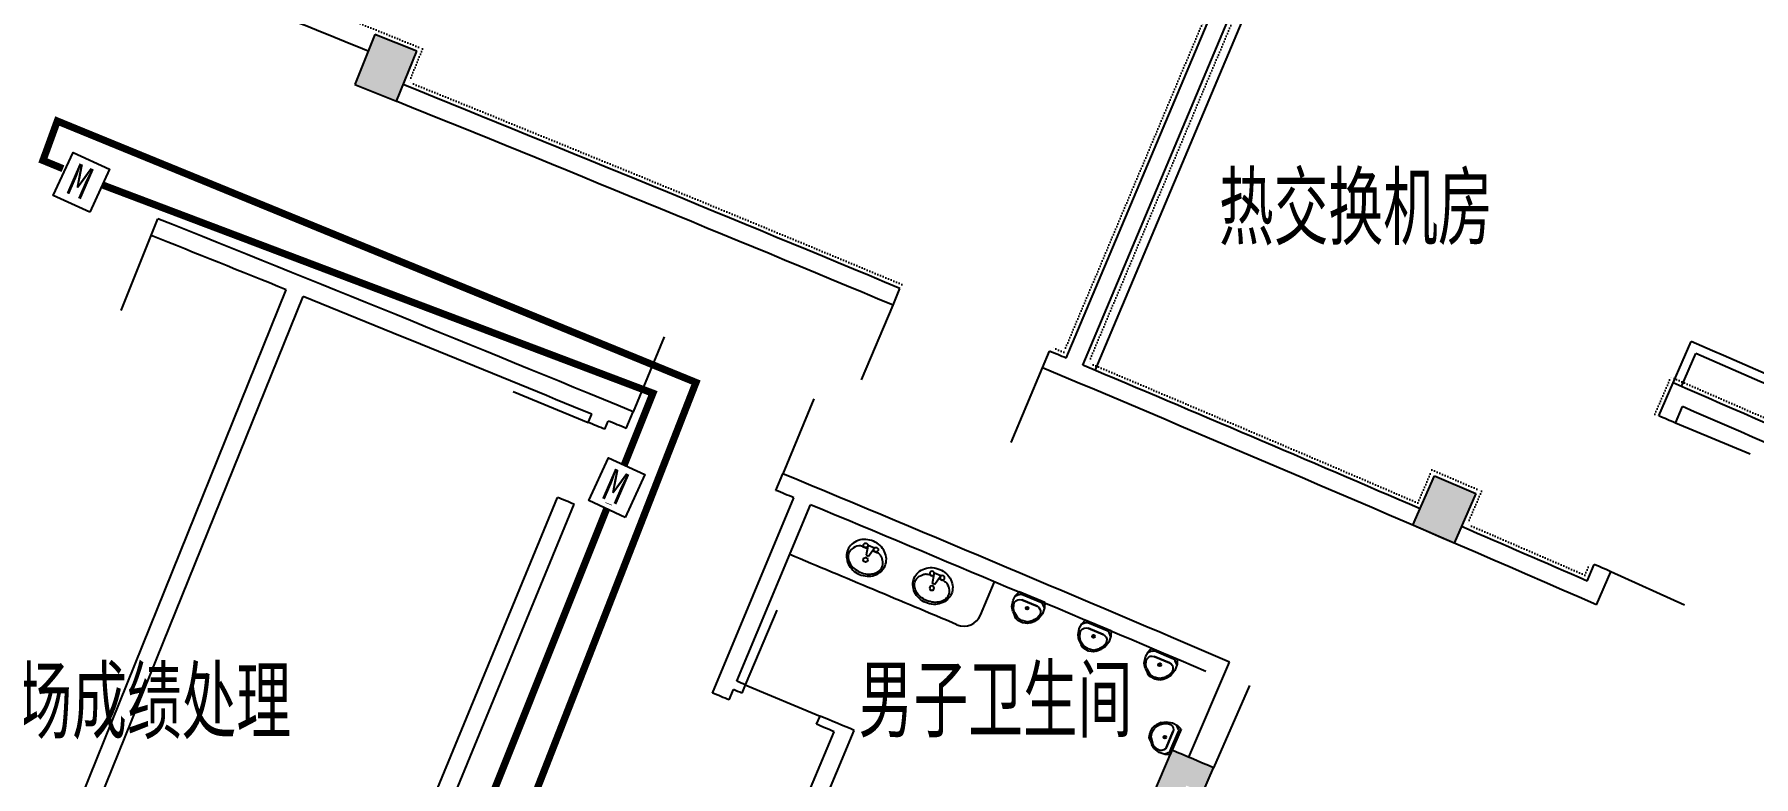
# Model space of a CAD drawing. Extents: x 23317406 to 24383751, y 42324270 to 43451021.
# Drawn here: x 24053771 to 24072866, y 43362349 to 43370597 of the extents above; entities that cross this region are included whole.
import ezdxf

# ---------------------------------------------------------------- set-up
doc = ezdxf.new("R2010")
doc.units = 0
doc.header["$MEASUREMENT"] = 0
doc.linetypes.add('T-BW-SF$0$DOT2', pattern=[3.175, 0, -3.175])
doc.layers.get('0').update_dxf_attribs({"linetype": 'CONTINUOUS'})
doc.layers.get('DEFPOINTS').update_dxf_attribs({"linetype": 'CONTINUOUS'})
for name, color, linetype in [('墙', 7, 'CONTINUOUS'), ('柱填充', 8, 'CONTINUOUS'), ('柱形', 7, 'CONTINUOUS'), ('标注', 7, 'CONTINUOUS'), ('汉字', 7, 'CONTINUOUS'), ('监控设备', 1, 'CONTINUOUS'), ('辅助件', 9, 'CONTINUOUS'), ('门禁管线', 6, 'CONTINUOUS'), ('门禁设备', 6, 'CONTINUOUS'), ('门窗', 7, 'CONTINUOUS')]:
    doc.layers.add(name, color=color, linetype=linetype)
doc.styles.add('ATT', font='txt')
doc.styles.add('KSHZ', font='ROMANS.shx', dxfattribs={"height": 800, "bigfont": 'dfhz.shx'})
doc.styles.add('Q1', font='SimSun.ttf', dxfattribs={"width": 0.8, "height": 450})
doc.styles.add('Q200', font='SimSun.ttf', dxfattribs={"width": 0.8, "height": 450})
doc.dimstyles.new('Q2', dxfattribs={"dimscale": 150, "dimtxt": 2.5, "dimasz": 2.5, "dimexe": 0, "dimexo": 0, "dimgap": 0.5, "dimtad": 1, "dimdec": 4, "dimdsep": 46, "dimtxsty": 'Q200', "dimblk1": 'DOTSMALL', "dimblk2": 'DOTSMALL', "dimsah": 1, "dimcen": 2.5, "dimadec": 0, "dimazin": 0, "dimtfac": 1, "dimtdec": 3, "dimtmove": 2, "dimatfit": 3, "dimldrblk": 'DOTSMALL', "dimfxl": 1, "dimtolj": 1, "dimtzin": 10, "dimarcsym": 0})

# ---------------------------------------------------------------- blocks, each defined once
blk = doc.blocks.new('_DOTSMALL')
at = {"color": 0, "linetype": 'ByBlock', "const_width": 0.5}
blk.add_lwpolyline([(-0.0625, 0, 1), (0.0625, 0, 1)], format="xyb", close=True, dxfattribs=at)
blk = doc.blocks.new('*D57')
at = {"color": 0, "linetype": 'ByBlock'}
for p, q in [((24067622, 43415786), (24068480, 43416273)), ((24093003, 43322213), (24094989, 43322279))]:
    blk.add_line(p, q, dxfattribs=at)
blk.add_arc((23891114, 43315516), 203987, 1.9, 29.6, dxfattribs=at)
at = {"layer": 'DEFPOINTS', "color": 0, "linetype": 'ByBlock'}
for p in [(24067622, 43415786), (24065013, 43414304), (24091262, 43354904), (24091005, 43322147), (24093003, 43322213)]:
    blk.add_point(p, dxfattribs=at)
at = {"color": 0, "linetype": 'ByBlock', "xscale": 375, "yscale": 375, "zscale": 375}
for p, rotation in [((24068480, 43416273), 119.5999999999897), ((24094989, 43322279), 271.8999999989299)]:
    blk.add_blockref('_DOTSMALL', p, dxfattribs=dict(at, rotation=rotation))
at = {"color": 0, "linetype": 'ByBlock', "insert": (24087731, 43370967), "char_height": 450, "attachment_point": 5, "rotation": 285.75, "style": 'Q200'}
blk.add_mtext('\\A1;27.7°', dxfattribs=at)
blk = doc.blocks.new('M100')
at = {"layer": '门窗'}
blk.add_line((0, 1000), (0, 0), dxfattribs=at)
blk = doc.blocks.new('A$C3B131FE0')
at = {"layer": '门窗', "xscale": 0.8999999999999999, "yscale": 0.8999999999999999, "zscale": 0.8999999999999999, "rotation": 154.1173299468511}
blk.add_blockref('M100', (898, 810), dxfattribs=at)
blk = doc.blocks.new('15PLAV04')
at = {"color": 0, "linetype": 'ByBlock'}
for p, q in [((2.5, -1.5), (2.5, 1.5)), ((7, 0.5), (3, 1.5)), ((4, 1.25), (4, 3.635323)), ((7, -0.5), (7, 0.5)), ((3, -1.5), (7, -0.5)), ((4, -3.628449), (4, -1.25))]:
    blk.add_line(p, q, dxfattribs=at)
blk.add_lwpolyline([(8, 9, 0.109452), (4.986152, 8.332258, 0.102376), (2.343146, 6.363961, 0.093737), (0.622313, 3.491319, 0.088426), (0, 0, 0.088426), (0.622313, -3.491319, 0.093737), (2.343146, -6.363961, 0.102376), (4.986152, -8.332258, 0.109452), (8, -9, 0.109452), (11.013848, -8.332258, 0.102376), (13.656854, -6.363961, 0.093737), (15.377687, -3.491319, 0.088426), (16, 0, 0.088426), (15.377687, 3.491319, 0.093737), (13.656854, 6.363961, 0.102376), (11.013848, 8.332258, 0.109452)], format="xyb", close=True, dxfattribs=at)
for centre in [(3, 2.5), (9, 0), (3, -2.5)]:
    blk.add_circle(centre, 1, dxfattribs=at)
for centre, radius, start, end in [((9, 3.446272), 4.553728, 90, 118.911201), ((9, 3.446272), 4.553728, 61.088799, 90), ((7, 3.635323), 3, 146.09549, 180), ((11.358035, 0.706347), 8.250845, 143.130102, 146.09549), ((9.915843, 1.787992), 6.448105, 118.911201, 143.130102), ((8.084157, 1.787992), 6.448105, 36.869898, 61.088799), ((6.641965, 0.706347), 8.250845, 17.257939, 36.869898), ((4.368267, 0), 10.631733, 0, 17.257939), ((4.368267, 0), 10.631733, 342.742061, 0), ((7, -3.628449), 3, 180, 212.259808), ((9.915843, -1.787992), 6.448105, 212.259808, 241.088799), ((9, -3.446272), 4.553728, 241.088799, 270), ((9, -3.446272), 4.553728, 270, 298.911201), ((8.084157, -1.787992), 6.448105, 298.911201, 323.130102), ((6.641965, -0.706347), 8.250845, 323.130102, 342.742061)]:
    blk.add_arc(centre, radius, start, end, dxfattribs=at)
at = {"color": 0, "linetype": 'ByBlock', "style": 'ATT'}
for tag, p, flags in [('ITEM', (0, -17.5), 3), ('ROOM_NUMBER', (0, -26.5), 1)]:
    blk.add_attdef(tag, p, '', height=6, dxfattribs=dict(at, flags=flags))
blk = doc.blocks.new('A$C43A36D09')
at = {"layer": '辅助件'}
for p, q in [((2, 174), (25, 242)), ((25, 242), (69, 298)), ((47, 211), (48, 235)), ((54, 189), (47, 211)), ((48, 235), (57, 256)), ((57, 257), (95, 299)), ((57, 256), (57, 257)), ((69, 298), (107, 323)), ((95, 299), (126, 315)), ((161, 344), (107, 323)), ((191, 332), (126, 315)), ((161, 344), (191, 352)), ((191, 352), (247, 344)), ((191, 332), (199, 333)), ((199, 333), (253, 321)), ((247, 344), (297, 318)), ((253, 321), (299, 291)), ((297, 318), (319, 297)), ((299, 291), (302, 287)), ((337, 230), (302, 287)), ((319, 297), (331, 275)), ((356, 222), (331, 275)), ((337, 230), (347, 193)), ((347, 193), (345, 140)), ((356, 222), (366, 166)), ((0, 117), (2, 174)), ((2, 117), (288, 1)), ((288, 1), (2, 117)), ((26, 134), (4, 182)), ((26, 132), (26, 134)), ((33, 123), (26, 132)), ((43, 117), (33, 123)), ((43, 117), (259, 29)), ((67, 171), (54, 189)), ((86, 159), (67, 171)), ((86, 159), (256, 90)), ((256, 90), (86, 159)), ((278, 86), (256, 90)), ((256, 90), (256, 90)), ((262, 28), (259, 29)), ((273, 27), (262, 28)), ((284, 30), (273, 27)), ((301, 89), (278, 86)), ((284, 30), (333, 52)), ((288, 0), (326, 42)), ((321, 101), (301, 89)), ((336, 118), (321, 101)), ((354, 96), (326, 42)), ((345, 140), (336, 118)), ((366, 166), (354, 96))]:
    blk.add_line(p, q, dxfattribs=at)
blk.add_circle((195, 181), 16.2, dxfattribs=at)
blk.add_point((195, 181), dxfattribs=at)
blk = doc.blocks.new('A$C598A25E8')
at = {"layer": '监控设备', "color": 6}
blk.add_lwpolyline([(525, 73), (86, 0), (0, 518), (439, 591)], close=True, dxfattribs=at)
at = {"layer": '门禁设备', "style": 'Q1', "width": 0.9}
blk.add_text('M', height=360, rotation=10.6583, dxfattribs=at).set_placement((170, 101, -121))

msp = doc.modelspace()

# ---------------------------------------------------------------- hatches: boundary and pattern name
at = {"layer": '柱填充'}
for points in [[(24058017.20116, 43370409.63769), (24057553.5727, 43370596.85054), (24057328.9121, 43370040.49848), (24057792.54056, 43369853.28563)], [(24069779.06931, 43365494.83961), (24069319.89866, 43365692.73432), (24069082.43146, 43365141.72676), (24069541.60211, 43364943.83205)], [(24069628.9556, 43360928.16437, -0.0012438156), (24072131.20568, 43359832.10494), (24071858.67225, 43359214.56907, -0.0001367621), (24072133.13263, 43359093.4431), (24072526.79204, 43359985.43937, 0.0023533792), (24067786.34127, 43362052.45184), (24067667.72902, 43361776.89579, -0.0008361643), (24069353.33672, 43361047.98757), (24066422.93108, 43354307.4218, 0.0013802046), (24063676.55681, 43355491.4804), (24066565.33867, 43362249.9896, -0.0000910129), (24066749.10027, 43362171.32583), (24066867.2106, 43362447.09739, 0.000227582), (24066407.40136, 43362643.78168), (24063282.80073, 43355333.55781, -0.0016570871), (24066578.29589, 43353912.75438), (24067276.15922, 43355517.58673, -0.001380657), (24070023.52194, 43354313.25797), (24070417.18135, 43355205.25424, 0.0001378302), (24070142.72097, 43355326.38021), (24069870.18753, 43354708.84433, 0.0012426427), (24067395.79294, 43355792.70084), (24068452.55741, 43358222.87555, -0.0012432007), (24070940.13362, 43357133.24444), (24070667.60019, 43356515.70857, -0.0001375017), (24070942.06057, 43356394.5826), (24071608.25341, 43357904.11474, 0.000137087), (24071333.79303, 43358025.24071), (24071061.2596, 43357407.70483, 0.0012432635), (24068572.19112, 43358497.98966)]]:
    msp.add_hatch(color=256, dxfattribs=at).paths.add_polyline_path(points)

# ---------------------------------------------------------------- linework, layer by layer
at = {"layer": '墙'}
for p, q in [((24065229.86193, 43366999.55419), (24070026.33996, 43378380.07718)), ((24065414.16189, 43366921.87844), (24070210.63993, 43378302.40142)), ((24057514.23222, 43369965.66634), (24057514.2578, 43369965.72967)), ((24055066.5609, 43368363.0342), (24055140.87657, 43368548.71452)), ((24054210.07741, 43361917.44199), (24056569.28401, 43367759.02567)), ((24063307.99519, 43367588.19609), (24063384.97029, 43367772.78979)), ((24054395.52879, 43361842.55684), (24056754.73122, 43367684.13018)), ((24064967.90813, 43366892.84224), (24065045.48386, 43367077.18433)), ((24071814.22989, 43366357.07253), (24071973.76733, 43366723.88013)), ((24059922.59833, 43366284.47325), (24059960.66228, 43366376.9456)), ((24060345.17617, 43366218.58179), (24060421.41021, 43366403.48277)), ((24071997.63369, 43366277.30381), (24072077.40241, 43366460.70761)), ((24060107.54303, 43366208.34534), (24060145.60698, 43366300.8177)), ((24062007.85821, 43365529.88076), (24062084.6965, 43365714.53145)), ((24057943.2728, 43361475.91095), (24059580.02276, 43365452.22208)), ((24061303.02983, 43363277.78741), (24062207.12488, 43365446.9145)), ((24058128.21751, 43361399.78305), (24059764.96746, 43365376.09418)), ((24061574.19868, 43363408.52553), (24062391.73144, 43365369.97024)), ((24071016.54269, 43364523.03457), (24071096.31141, 43364706.43836)), ((24071120.17776, 43364259.86205), (24071279.7152, 43364626.66965)), ((24066591.30636, 43362565.17538), (24067043.29261, 43363622.62914)), ((24061487.63638, 43363200.84315), (24061535.72655, 43363316.22225)), ((24061666.50196, 43363370.0534), (24061628.0193, 43363277.72486)), ((24062458.24506, 43362930.52955), (24062496.90234, 43363022.75544)), ((24061851.1307, 43360935.05185), (24062654.36086, 43362848.28117)), ((24062035.53835, 43360857.63207), (24062877.47839, 43362863.06522))]:
    msp.add_line(p, q, dxfattribs=at)
at = {"layer": '墙', "ltscale": 5000}
for start, end in [(67.1172342395, 67.1172342395), (66.2587266313, 66.2587266313), (64.4772342395, 64.4772342395), (64.9387266313, 64.9387266313)]:
    msp.add_arc((23850578.58196, 42857442.58139), 533172.67138, start, end, dxfattribs=at)
at = {"layer": '墙'}
for centre, radius, start, end in [((23850634.74669, 42857737.27781), 530172.67138, 79.4743453394, 79.4743453394), ((23850639.30178, 42857736.37231), 530172.67138, 78.1227654233, 78.1227654233), ((23850644.55659, 42857735.23786), 530172.67138, 77.5606287088, 77.5606287088), ((23850649.0789, 42857734.18074), 530172.67138, 76.2090487927, 76.2090487927), ((23891114.49993, 43315515.50231), 191500, 14.9422108743, 18.8537552652), ((23850578.58196, 42857442.58139), 553122.67138, 68.033879448, 68.2616236427), ((23850578.58196, 42857442.58139), 552922.67138, 67.3639887736, 67.982076103), ((23850578.58196, 42857442.58139), 552722.67138, 67.3639887736, 67.9826246502), ((23850578.58196, 42857442.58139), 550522.67138, 67.5938145684, 68.1870100711), ((23850578.58196, 42857442.58139), 550322.67138, 68.0183917419, 68.1870100711), ((23850578.58196, 42857442.58139), 550322.67138, 67.6371098377, 67.997569129), ((23850578.58196, 42857442.58139), 552922.67138, 67.1567023382, 67.1774326608), ((23850578.58196, 42857442.58139), 552722.67138, 66.4837279741, 67.1774326608), ((23850578.58196, 42857442.58139), 552922.67138, 66.7138848174, 67.1359776391), ((23850578.58196, 42857442.58139), 555322.67138, 66.0349466235, 66.5044116386), ((23850578.58196, 42857442.58139), 554922.67138, 66.4837671983, 66.5044172034), ((23850578.58196, 42857442.58139), 555122.67138, 66.0183067579, 66.4837727906), ((23850578.58196, 42857442.58139), 550222.67138, 67.6162853326, 67.6371117299), ((23850578.58196, 42857442.58139), 550322.67138, 67.5938145684, 67.6162872248), ((23850578.58196, 42857442.58139), 550522.67138, 66.8463311115, 67.4064450795), ((23850578.58196, 42857442.58139), 549322.67138, 67.6162853326, 67.6371117299), ((23850578.58196, 42857442.58139), 550322.67138, 67.383972423, 67.4064450795), ((23850578.58196, 42857442.58139), 550322.67138, 66.8671499421, 67.3631498101), ((23850578.58196, 42857442.58139), 552922.67138, 66.5044564228, 66.6620730683), ((23850578.58196, 42857442.58139), 541422.67138, 67.616116082, 69.5496072581), ((23850578.58196, 42857442.58139), 553122.67138, 66.4837335982, 66.5044172034), ((23850578.58196, 42857442.58139), 548097.67138, 67.352653974, 67.3631075454), ((23850578.58196, 42857442.58139), 548197.67138, 67.3526577878, 67.3631094523), ((23850578.58196, 42857442.58139), 547972.67138, 67.3631051608, 67.3840170722), ((23850578.58196, 42857442.58139), 548097.67138, 67.2363512749, 67.2585823128), ((23850578.58196, 42857442.58139), 548197.67138, 67.2154460396, 67.2585823128)]:
    msp.add_arc(centre, radius, start, end, dxfattribs=at)
at = {"layer": '柱填充', "linetype": 'T-BW-SF$0$DOT2', "ltscale": 10}
for points in [[(24060098.19429, 43382236.51094), (24060153.77074, 43382375.82333, -0.0008624695), (24061963.47547, 43381649.69221), (24061851.17133, 43381371.57344), (24062407.52549, 43381146.91805), (24062519.81711, 43381425.00579, -0.0035606174), (24069960.84174, 43378353.41093), (24065203.19885, 43367065.03146), (24065064.88613, 43367123.26634)], [(24059431.22781, 43380564.63899), (24055764.45733, 43371373.21657), (24058082.30883, 43370437.26974), (24057932.33896, 43370066.41497, -0.0026744061), (24063404.21407, 43367818.93822)], [(24070375.46901, 43378178.59578, 0.0000663328), (24070237.29168, 43378236.8973), (24065479.65144, 43366948.52407, -0.0017965344), (24069135.44706, 43365391.07485), (24069293.77053, 43365758.44108), (24069844.77531, 43365520.96743), (24069686.46508, 43365153.63194, -0.0006425356), (24070990.62941, 43364588.81733), (24071050.46046, 43364726.38054)], [(24071768.37894, 43366377.01471), (24071947.85408, 43366789.66293, -0.0020238311), (24076063.87963, 43364980.9392, 0.0169032253), (24072299.73635, 43377362.18858, 0.0001284683), (24072032.5343, 43377476.0565)]]:
    msp.add_lwpolyline(points, format="xyb", dxfattribs=at)
at = {"layer": '柱形'}
for p, q in [((24057553.5727, 43370596.85054), (24057328.9121, 43370040.49848)), ((24058017.20116, 43370409.63769), (24057553.5727, 43370596.85054)), ((24057792.54056, 43369853.28563), (24058017.20116, 43370409.63769)), ((24057328.9121, 43370040.49848), (24057792.54056, 43369853.28563)), ((24069082.43146, 43365141.72676), (24069319.89866, 43365692.73432)), ((24069319.89866, 43365692.73432), (24069779.06931, 43365494.83961)), ((24069779.06931, 43365494.83961), (24069541.60211, 43364943.83205)), ((24069541.60211, 43364943.83205), (24069082.43146, 43365141.72676)), ((24063282.80073, 43355333.55781), (24066407.40136, 43362643.78168)), ((24066749.10027, 43362171.32583), (24066867.2106, 43362447.09739))]:
    msp.add_line(p, q, dxfattribs=at)
msp.add_arc((23850578.58196, 42857442.58139), 549372.67138, 66.8150100008, 66.8671679458, dxfattribs=at)
at = {"layer": '辅助件'}
for p, q in [((24065552.38687, 43366863.62162), (24067522.86257, 43371538.93628)), ((24071973.76733, 43366723.88013), (24072173.18913, 43367182.38962)), ((24072065.47282, 43366684.00402), (24072225.01026, 43367050.81161)), ((24064280.09726, 43364144.23607), (24064435.55255, 43364512.83172))]:
    msp.add_line(p, q, dxfattribs=at)
for centre, radius, start, end in [((23850578.58196, 42857442.58139), 555822.67138, 66.0766769348, 66.5044023573), ((23850578.58196, 42857442.58139), 555722.67138, 66.0683159111, 66.4940940732), ((23850578.58196, 42857442.58139), 549722.67138, 67.1532438497, 67.3631384465), ((24064095.8162, 43364221.95664), 200, 247.153243849, 337.132406091)]:
    msp.add_arc(centre, radius, start, end, dxfattribs=at)
at = {"layer": '门禁管线', "const_width": 80}
for points in [[(24054088.73894, 43369104.55865), (24053866.20026, 43369196.05195), (24054025.60485, 43369633.74586), (24061119.14418, 43366729.05535), (24056814.62956, 43355713.17023), (24057126.27153, 43355585.95859)], [(24060323.32955, 43365815.3699), (24060640.92722, 43366609.68443), (24054543.67136, 43368917.5203), (24054520.92002, 43368926.87416)], [(24060147.90798, 43365376.639), (24060150.54123, 43365383.22481)], [(24056358.14776, 43355896.24837), (24060120.86504, 43365309.00438), (24060124.72924, 43365318.66879)]]:
    msp.add_lwpolyline(points, dxfattribs=at)
at = {"layer": '门窗'}
msp.add_line((24061666.50196, 43363370.0534), (24062496.805, 43363022.57018), dxfattribs=at)

# ---------------------------------------------------------------- block references
at = {"layer": '辅助件', "yscale": 25, "zscale": 25}
for p, xscale, rotation in [((24063090.61072, 43364964.50535), 25, 246.9327746713677), ((24063827.01245, 43364651.54343), -25, 67.01740289557837)]:
    msp.add_blockref('15PLAV04', p, dxfattribs=dict(at, xscale=xscale, rotation=rotation))
at = {"layer": '辅助件'}
for p, rotation in [((24064995.48021, 43364400.09482), 179.2670546384378), ((24065731.10021, 43364085.66961), 179.2670546384378), ((24066466.72021, 43363771.24439), 179.2670546384378), ((24066503.88456, 43362590.12626), 89.26705463843784)]:
    msp.add_blockref('A$C43A36D09', p, dxfattribs=dict(at, rotation=rotation))
at = {"layer": '门禁设备', "color": 6, "rotation": 325.8444749023623}
for p in [(24053909.76164, 43368855.33418), (24059857.7042, 43365464.00178)]:
    msp.add_blockref('A$C598A25E8', p, dxfattribs=at)
at = {"layer": '门窗'}
for name, p, xscale, yscale, zscale, rotation in [('M100', (24055066.5609, 43368363.0342), 0.9, 0.9, 0.9, 158.2806948189795), ('A$C3B131FE0', (24063292.03839, 43366379.3888), -1.000000000012579, 1.000000000012579, 1.000000000012579, 311.2947626075112), ('A$C3B131FE0', (24061268.94232, 43367265.89179), 1.000000000012579, 1.000000000012579, 1.000000000012579, 183.4760779338854), ('A$C3B131FE0', (24064114.73777, 43366036.35521), 1.000000000012579, 1.000000000012579, 1.000000000012579, 3.060102712025587), ('M100', (24059922.59833, 43366284.47325), -0.9, 0.9, 0.9, 67.62669853193607), ('A$C3B131FE0', (24062091.87686, 43366923.42273), -1.000000000012579, 1.000000000012579, 1.000000000012579, 131.7107378293711), ('A$C3B131FE0', (24072856.68643, 43365426.69288), 1.000000000012579, 1.000000000012579, 1.000000000012579, 93.23154734592691), ('A$C3B131FE0', (24072487.67521, 43364578.26442), -1.000000000012579, 1.000000000012579, 1.000000000012579, 39.75663706409248), ('M100', (24061666.50196, 43363370.0534), 0.9, 0.9, 0.9, 337.1529294641388)]:
    msp.add_blockref(name, p, dxfattribs=dict(at, xscale=xscale, yscale=yscale, zscale=zscale, rotation=rotation))
at = {"layer": '门窗', "rotation": 336.3482657410015}
msp.add_blockref('M100', (24066867.2106, 43362447.09739), dxfattribs=at)

# ---------------------------------------------------------------- texts
at = {"layer": '汉字', "style": 'KSHZ', "width": 0.8}
for s, p in [('热交换机房', (24066927.86555, 43368255.75395)), ('现场成绩处理', (24052974.65926, 43362768.08487)), ('男子卫生间', (24062925.78253, 43362784.05737))]:
    msp.add_text(s, height=800, dxfattribs=at).set_placement(p)

# ---------------------------------------------------------------- dimensions: what is measured, and where the dimension line sits
at = {"layer": '标注'}
dim = msp.add_angular_dim_2l(base=(24091262.18921, 43354903.85478), line1=((24065013.48583, 43414303.87562), (24067621.97061, 43415785.70122)), line2=((24091004.54311, 43322146.53798), (24093003.44355, 43322212.84834)), dimstyle='Q2', override={"dimadec": 4, "dimazin": 2}, dxfattribs=at)
dim.commit()
dim.dimension.update_dxf_attribs({"geometry": '*D57', "text_midpoint": (24087731.22401, 43370967.15347)})

doc.saveas('drawing.dxf')
